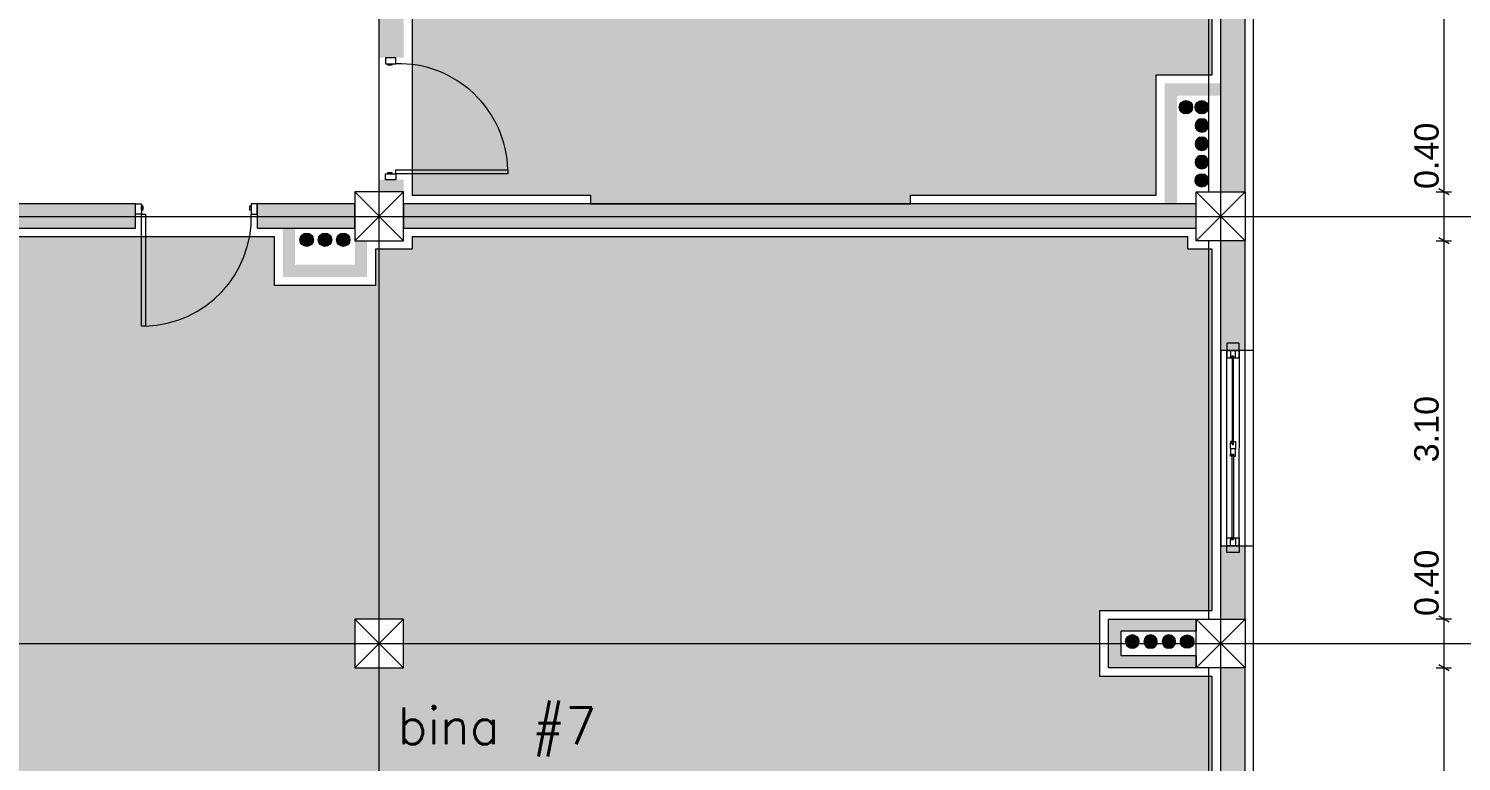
# Model space of a CAD drawing. Header units: millimetres. Extents: x 476244520 to 476657119, y 4620824743 to 4621446928.
# Drawn here: x 476421979 to 476433727, y 4621114408 to 4621120413 of the extents above; entities that cross this region are included whole.
import ezdxf

# ---------------------------------------------------------------- set-up
doc = ezdxf.new("R2010")
doc.units = ezdxf.units.MM
doc.header["$MEASUREMENT"] = 0
for name, color, linetype, lineweight in [('2D Drafting - General_Pen_No__1_Pen_No__7', 7, 'Continuous', 0), ('2D Drafting - General_Pen_No__1_Pen_No__7_Pen_No__7', 7, 'Continuous', 0), ('2D Drafting - General_Pen_No__250_Pen_No__7_Pen_No__250', 7, 'Continuous', 0), ('2D Drafting - General_Pen_No__250_Pen_No__7_Pen_No__7', 7, 'Continuous', 0), ('Annotation - Text_Pen_No__7_Pen_No__142', 142, 'Continuous', 0), ('Doors_Pen_No__7_Pen_No__7_Pen_No__7', 7, 'Continuous', 0), ('G-Anno-Nplt_Pen_No__151', 151, 'Continuous', 0), ('G-Anno-Nplt_Pen_No__4', 7, 'Continuous', 0), ('kar-panjara_Pen_No__7_Pen_No__7_Pen_No__7', 7, 'Continuous', 0), ('New_reg_nak_Pen_No__7', 7, 'Continuous', 0), ('shaxtebi da milebi_Pen_No__1_Pen_No__1_Pen_No__1', 1, 'Continuous', 0), ('shaxtebi da milebi_Pen_No__5_Pen_No__5_Pen_No__5', 5, 'Continuous', 0), ('zoma_Pen_No__142', 142, 'Continuous', 0), ('zoma_Pen_No__5_Pen_No__5', 5, 'Continuous', 0)]:
    doc.layers.add(name, color=color, linetype=linetype, lineweight=lineweight)
doc.layers.add('shaxtebi da milebi_Pen_No__5_Pen_No__250_Pen_No__252', color=7, linetype='Continuous', lineweight=0, true_color=0x666666)
doc.layers.add('shaxtebi da milebi_Pen_No__5_Pen_No__5_Pen_No__252', color=7, linetype='Continuous', lineweight=0, true_color=0x666666)
doc.layers.add('zoma', color=7, linetype='Continuous')
doc.styles.add('GENERATED_STYLE_2', font='arial.ttf')
doc.dimstyles.new('GENERATED_STYLE__1', dxfattribs={"dimtxt": 200, "dimasz": 64.421331, "dimexe": 0.18, "dimexo": 3, "dimgap": 0.09, "dimtad": 1, "dimtih": 1, "dimtoh": 1, "dimlfac": 0.001, "dimzin": 0, "dimdsep": 46, "dimtxsty": 'GENERATED_STYLE_2', "dimblk": 'ARROWHEAD_2', "dimblk1": 'ARROWHEAD_2', "dimblk2": 'ARROWHEAD_2', "dimcen": 0.09, "dimclrd": 142, "dimclre": 142, "dimclrt": 142, "dimadec": 0, "dimazin": 0, "dimtfac": 1, "dimtdec": 4, "dimtmove": 0, "dimatfit": 3, "dimfxl": 1, "dimtolj": 1, "dimtzin": 0, "dimarcsym": 0})
doc.dimstyles.new('GENERATED_STYLE__8', dxfattribs={"dimtxt": 200, "dimasz": 64.421331, "dimexe": 0.18, "dimexo": 3, "dimgap": 0.09, "dimtad": 1, "dimlfac": 0.001, "dimzin": 0, "dimdsep": 46, "dimtxsty": 'GENERATED_STYLE_2', "dimblk": 'ARROWHEAD_2', "dimblk1": 'ARROWHEAD_2', "dimblk2": 'ARROWHEAD_2', "dimcen": 0.09, "dimclrd": 142, "dimclre": 142, "dimclrt": 142, "dimadec": 0, "dimazin": 0, "dimtfac": 1, "dimtdec": 4, "dimtmove": 0, "dimatfit": 3, "dimfxl": 1, "dimtolj": 1, "dimtzin": 0, "dimarcsym": 0})

# ---------------------------------------------------------------- blocks, each defined once
blk = doc.blocks.new('*D302', base_point=(476844527, 4621385791))
at = {"layer": 'zoma_Pen_No__142', "color": 142, "linetype": 'Continuous', "lineweight": 0, "transparency": 16777216}
for p, q in [((476418179, 4621086634), (476418130, 4621086550)), ((476418154, 4621086528), (476418154, 4621086655)), ((476424679, 4621086634), (476424630, 4621086550)), ((476424654, 4621086528), (476424654, 4621086655)), ((476418154, 4621086592), (476424654, 4621086592))]:
    blk.add_line(p, q, dxfattribs=at)
at = {"layer": 'zoma_Pen_No__142', "color": 142, "lineweight": 0, "transparency": 16777216, "char_height": 200, "attachment_point": 7, "style": 'GENERATED_STYLE_2'}
for s, insert in [('\\A1;{\\pql;\\fArial CYR|b0|i0|c204|p34;6.50}', (476421138, 4621086632)), ('\\A1;{\\pql;\\fArial CYR|b0|i0|c204|p34;0.40}', (476424098, 4621086632))]:
    blk.add_mtext(s, dxfattribs=dict(at, insert=insert))
blk = doc.blocks.new('ARROWHEAD_2')
at = {"color": 0, "linetype": 'Continuous', "lineweight": 0}
for p, q in [((0, 0), (-1, 0)), ((-0.38, -0.66), (0.38, 0.66))]:
    blk.add_line(p, q, dxfattribs=at)
blk = doc.blocks.new('*D303', base_point=(476844527, 4621385791))
at = {"layer": 'zoma_Pen_No__142', "color": 142, "linetype": 'Continuous', "lineweight": 0, "transparency": 16777216}
for p, q in [((476424679, 4621086634), (476424630, 4621086550)), ((476424654, 4621086528), (476424654, 4621086655)), ((476425079, 4621086634), (476425030, 4621086550)), ((476425054, 4621086528), (476425054, 4621086655)), ((476424654, 4621086592), (476425054, 4621086592))]:
    blk.add_line(p, q, dxfattribs=at)
blk = doc.blocks.new('*D304', base_point=(476844527, 4621385791))
at = {"layer": 'zoma_Pen_No__142', "color": 142, "linetype": 'Continuous', "lineweight": 0, "transparency": 16777216}
for p, q in [((476425079, 4621086634), (476425030, 4621086550)), ((476425054, 4621086528), (476425054, 4621086655)), ((476431579, 4621086634), (476431530, 4621086550)), ((476431554, 4621086528), (476431554, 4621086655)), ((476425054, 4621086592), (476431554, 4621086592))]:
    blk.add_line(p, q, dxfattribs=at)
at = {"layer": 'zoma_Pen_No__142', "color": 142, "lineweight": 0, "transparency": 16777216, "char_height": 200, "attachment_point": 7, "style": 'GENERATED_STYLE_2'}
for s, insert in [('\\A1;{\\pql;\\fArial CYR|b0|i0|c204|p34;6.50}', (476428038, 4621086632)), ('\\A1;{\\pql;\\fArial CYR|b0|i0|c204|p34;0.40}', (476430998, 4621086632))]:
    blk.add_mtext(s, dxfattribs=dict(at, insert=insert))
blk = doc.blocks.new('*D305', base_point=(476844527, 4621385791))
at = {"layer": 'zoma_Pen_No__142', "color": 142, "linetype": 'Continuous', "lineweight": 0, "transparency": 16777216}
for p, q in [((476431579, 4621086634), (476431530, 4621086550)), ((476431554, 4621086528), (476431554, 4621086655)), ((476431930, 4621086550), (476431979, 4621086634)), ((476431954, 4621086528), (476431954, 4621086655)), ((476431554, 4621086592), (476431954, 4621086592)), ((476431954, 4621086592), (476431996, 4621086592))]:
    blk.add_line(p, q, dxfattribs=at)
blk = doc.blocks.new('*D447', base_point=(476844527, 4621385791))
at = {"layer": 'zoma_Pen_No__142', "color": 142, "linetype": 'Continuous', "lineweight": 0, "transparency": 16777216}
for p, q in [((476433521, 4621125575), (476433648, 4621125575)), ((476433627, 4621125550), (476433542, 4621125599)), ((476433584, 4621125575), (476433584, 4621119075)), ((476433521, 4621119075), (476433648, 4621119075)), ((476433627, 4621119050), (476433542, 4621119099))]:
    blk.add_line(p, q, dxfattribs=at)
at = {"layer": 'zoma_Pen_No__142', "color": 142, "lineweight": 0, "transparency": 16777216, "char_height": 200, "attachment_point": 7, "rotation": 90, "style": 'GENERATED_STYLE_2'}
for s, insert in [('\\A1;{\\pql;\\fArial CYR|b0|i0|c204|p34;6.50}', (476433544, 4621122059)), ('\\A1;{\\pql;\\fArial CYR|b0|i0|c204|p34;0.40}', (476433544, 4621119099))]:
    blk.add_mtext(s, dxfattribs=dict(at, insert=insert))
blk = doc.blocks.new('*D448', base_point=(476844527, 4621385791))
at = {"layer": 'zoma_Pen_No__142', "color": 142, "linetype": 'Continuous', "lineweight": 0, "transparency": 16777216}
for p, q in [((476433521, 4621119075), (476433648, 4621119075)), ((476433627, 4621119050), (476433542, 4621119099)), ((476433584, 4621119075), (476433584, 4621118675)), ((476433521, 4621118675), (476433648, 4621118675)), ((476433627, 4621118650), (476433542, 4621118699))]:
    blk.add_line(p, q, dxfattribs=at)
blk = doc.blocks.new('*D449', base_point=(476844527, 4621385791))
at = {"layer": 'zoma_Pen_No__142', "color": 142, "linetype": 'Continuous', "lineweight": 0, "transparency": 16777216}
for p, q in [((476433521, 4621118675), (476433648, 4621118675)), ((476433627, 4621118650), (476433542, 4621118699)), ((476433584, 4621118675), (476433584, 4621115575)), ((476433521, 4621115575), (476433648, 4621115575)), ((476433627, 4621115550), (476433542, 4621115599))]:
    blk.add_line(p, q, dxfattribs=at)
at = {"layer": 'zoma_Pen_No__142', "color": 142, "lineweight": 0, "transparency": 16777216, "char_height": 200, "attachment_point": 7, "rotation": 90, "style": 'GENERATED_STYLE_2'}
for s, insert in [('\\A1;{\\pql;\\fArial CYR|b0|i0|c204|p34;3.10}', (476433544, 4621116859)), ('\\A1;{\\pql;\\fArial CYR|b0|i0|c204|p34;0.40}', (476433544, 4621115599))]:
    blk.add_mtext(s, dxfattribs=dict(at, insert=insert))
blk = doc.blocks.new('*D450', base_point=(476844527, 4621385791))
at = {"layer": 'zoma_Pen_No__142', "color": 142, "linetype": 'Continuous', "lineweight": 0, "transparency": 16777216}
for p, q in [((476433521, 4621115575), (476433648, 4621115575)), ((476433627, 4621115550), (476433542, 4621115599)), ((476433584, 4621115575), (476433584, 4621115175)), ((476433627, 4621115150), (476433542, 4621115199)), ((476433521, 4621115175), (476433648, 4621115175))]:
    blk.add_line(p, q, dxfattribs=at)
blk = doc.blocks.new('*D451', base_point=(476844527, 4621385791))
at = {"layer": 'zoma_Pen_No__142', "color": 142, "linetype": 'Continuous', "lineweight": 0, "transparency": 16777216}
for p, q in [((476433627, 4621115150), (476433542, 4621115199)), ((476433521, 4621115175), (476433648, 4621115175)), ((476433584, 4621115175), (476433584, 4621108675)), ((476433521, 4621108675), (476433648, 4621108675)), ((476433627, 4621108650), (476433542, 4621108699))]:
    blk.add_line(p, q, dxfattribs=at)
at = {"layer": 'zoma_Pen_No__142', "color": 142, "lineweight": 0, "transparency": 16777216, "char_height": 200, "attachment_point": 7, "rotation": 90, "style": 'GENERATED_STYLE_2'}
for s, insert in [('\\A1;{\\pql;\\fArial CYR|b0|i0|c204|p34;6.50}', (476433544, 4621111659)), ('\\A1;{\\pql;\\fArial CYR|b0|i0|c204|p34;0.40}', (476433544, 4621108699))]:
    blk.add_mtext(s, dxfattribs=dict(at, insert=insert))

msp = doc.modelspace()

# ---------------------------------------------------------------- hatches: boundary and pattern name
at = {"layer": '2D Drafting - General_Pen_No__250_Pen_No__7_Pen_No__7', "linetype": 'Continuous', "lineweight": 0}
for points in [[(476424854.207, 4621125574.633), (476424854.207, 4621120174.633), (476425054.207, 4621120174.633), (476425054.207, 4621125574.633)], [(476431754.207, 4621125574.633), (476431954.207, 4621125574.633), (476431954.207, 4621119074.633), (476431754.207, 4621119074.633)], [(476431294.486, 4621119964.821), (476431294.486, 4621118977.891), (476431394.486, 4621118977.891), (476431394.486, 4621119864.633), (476431754.207, 4621119864.633), (476431754.207, 4621119964.821)], [(476425054.207, 4621119174.633), (476425054.207, 4621119074.633), (476424854.207, 4621119074.633), (476424854.207, 4621119174.633)], [(476422854.207, 4621118977.891), (476418154.207, 4621118977.891), (476418154.207, 4621118777.891), (476422854.207, 4621118777.891)], [(476424654.207, 4621118777.891), (476424654.207, 4621118977.891), (476423854.207, 4621118977.891), (476423854.207, 4621118777.891)], [(476431554.207, 4621118777.891), (476431554.207, 4621118977.891), (476425054.207, 4621118977.891), (476425054.207, 4621118777.891)], [(476424064.019, 4621118377.891), (476424654.207, 4621118377.891), (476424754.136, 4621118377.891), (476424754.136, 4621118674.633), (476424654.207, 4621118674.633), (476424654.207, 4621118477.891), (476424164.207, 4621118477.891), (476424164.207, 4621118777.891), (476424064.019, 4621118777.891)], [(476431754.207, 4621118674.633), (476431754.207, 4621117774.888), (476431954.207, 4621117774.888), (476431954.207, 4621118674.633)], [(476431754.207, 4621116174.886), (476431754.207, 4621115574.633), (476431954.207, 4621115574.633), (476431954.207, 4621116174.886)], [(476430934.207, 4621115574.633), (476431554.207, 4621115574.633), (476431554.207, 4621115474.934), (476430934.207, 4621115474.934), (476430934.207, 4621115274.633), (476431554.207, 4621115274.633), (476431554.207, 4621115174.633), (476430934.207, 4621115174.633), (476430834.019, 4621115174.633), (476430834.019, 4621115574.633)], [(476431754.207, 4621115174.633), (476431954.207, 4621115174.633), (476431954.207, 4621114174.633), (476431754.207, 4621114174.633)]]:
    msp.add_hatch(color=7, dxfattribs=at).paths.add_polyline_path(points)
at = {"layer": 'G-Anno-Nplt_Pen_No__151', "linetype": 'Continuous', "lineweight": 0, "true_color": 0x1f2f3f}
msp.add_hatch(color=169, dxfattribs=at).paths.add_polyline_path([(476425124.207, 4621119047.891), (476426585.533, 4621119047.891), (476426585.533, 4621118977.891), (476429209.947, 4621118977.891), (476429209.947, 4621119047.891), (476431224.486, 4621119047.891), (476431224.486, 4621120034.821), (476431684.207, 4621120034.821), (476431684.207, 4621124604.633), (476428184.026, 4621124604.633), (476428184.026, 4621125704.633), (476425124.207, 4621125704.633), (476425124.207, 4621125504.633), (476425124.207, 4621120418.204)])
h = msp.add_hatch(color=169, dxfattribs=at)
h.paths.add_polyline_path([(476418054.207, 4621115574.633), (476418154.207, 4621115574.633), (476418154.207, 4621115174.633), (476418124.207, 4621115174.633), (476418054.207, 4621115174.633), (476418054.207, 4621114033.845), (476418124.207, 4621114033.845), (476418124.207, 4621108744.633), (476418224.207, 4621108744.633), (476418224.207, 4621108544.633), (476424584.207, 4621108544.633), (476424584.207, 4621108744.633), (476424784.207, 4621108744.633), (476424784.207, 4621110044.633), (476431684.207, 4621110044.633), (476431684.207, 4621115104.633), (476430764.019, 4621115104.633), (476430764.019, 4621115644.633), (476431684.207, 4621115644.633), (476431684.207, 4621118604.633), (476431484.207, 4621118604.633), (476431484.207, 4621118707.891), (476425124.207, 4621118707.891), (476425124.207, 4621118604.633), (476424824.137, 4621118604.633), (476424824.137, 4621118307.89), (476423994.019, 4621118307.89), (476423994.019, 4621118707.891), (476420800.56, 4621118707.891), (476420800.56, 4621118777.891), (476418894.395, 4621118777.891), (476418894.395, 4621118377.891), (476418054.207, 4621118377.891)])
h.paths.add_polyline_path([(476424654.207, 4621115174.633), (476425054.207, 4621115174.633), (476425054.207, 4621115574.633), (476424654.207, 4621115574.633)], flags=0)
at = {"layer": 'shaxtebi da milebi_Pen_No__1_Pen_No__1_Pen_No__1', "linetype": 'Continuous', "lineweight": 0}
for points in [[(476431599.207, 4621119224.633, 1), (476431599.207, 4621119114.633, 1)], [(476424504.207, 4621118682.891, 1), (476424614.207, 4621118682.891, 1)], [(476431424.207, 4621115389.51, 1), (476431534.207, 4621115389.51, 1)]]:
    msp.add_hatch(color=1, dxfattribs=at).paths.add_polyline_path(points)
at = {"layer": 'shaxtebi da milebi_Pen_No__5_Pen_No__5_Pen_No__252', "linetype": 'Continuous', "lineweight": 0, "true_color": 0x666666}
for points in [[(476431469.207, 4621119824.411, -1), (476431469.207, 4621119714.411, -1)], [(476431599.207, 4621119824.411, -1), (476431599.207, 4621119714.411, -1)], [(476431084.207, 4621115389.51, -1), (476430974.207, 4621115389.51, -1)]]:
    msp.add_hatch(color=251, dxfattribs=at).paths.add_polyline_path(points)
at = {"layer": 'shaxtebi da milebi_Pen_No__5_Pen_No__5_Pen_No__5', "linetype": 'Continuous', "lineweight": 0}
for points in [[(476431544.207, 4621119619.633, 1), (476431654.207, 4621119619.633, 1)], [(476431544.207, 4621119469.633, 1), (476431654.207, 4621119469.633, 1)], [(476431544.207, 4621119319.633, 1), (476431654.207, 4621119319.633, 1)], [(476424204.207, 4621118682.891, -1), (476424314.207, 4621118682.891, -1)], [(476424354.207, 4621118682.891, -1), (476424464.207, 4621118682.891, -1)], [(476431124.207, 4621115389.51, 1), (476431234.207, 4621115389.51, 1)], [(476431274.207, 4621115389.51, 1), (476431384.207, 4621115389.51, 1)]]:
    msp.add_hatch(color=5, dxfattribs=at).paths.add_polyline_path(points)

# ---------------------------------------------------------------- linework, layer by layer
at = {"layer": '2D Drafting - General_Pen_No__1_Pen_No__7', "color": 7, "linetype": 'Continuous', "lineweight": 0}
for p, q in [((476425054.207, 4621118674.633), (476424654.207, 4621119074.633)), ((476424654.207, 4621118674.633), (476425054.207, 4621119074.633)), ((476431954.207, 4621118674.633), (476431554.207, 4621119074.633)), ((476431554.207, 4621118674.633), (476431954.207, 4621119074.633)), ((476425054.207, 4621115174.633), (476424654.207, 4621115574.633)), ((476424654.207, 4621115174.633), (476425054.207, 4621115574.633)), ((476431954.207, 4621115174.633), (476431554.207, 4621115574.633)), ((476431554.207, 4621115174.633), (476431954.207, 4621115574.633))]:
    msp.add_line(p, q, dxfattribs=at)
at = {"layer": '2D Drafting - General_Pen_No__1_Pen_No__7', "color": 7, "linetype": 'Continuous', "lineweight": 0, "flags": 128}
for points in [[(476431954.207, 4621119074.633), (476431954.207, 4621125574.633), (476431654.207, 4621125574.633), (476431654.207, 4621119074.633)], [(476424654.207, 4621118674.633), (476425054.207, 4621118674.633), (476425054.207, 4621119074.633), (476424654.207, 4621119074.633)], [(476431954.207, 4621118674.633), (476431554.207, 4621118674.633), (476431554.207, 4621119074.633), (476431954.207, 4621119074.633)], [(476431954.207, 4621115574.633), (476431954.207, 4621118674.633), (476431654.207, 4621118674.633), (476431654.207, 4621115574.633)], [(476424654.207, 4621115174.633), (476425054.207, 4621115174.633), (476425054.207, 4621115574.633), (476424654.207, 4621115574.633)], [(476431954.207, 4621115174.633), (476431554.207, 4621115174.633), (476431554.207, 4621115574.633), (476431954.207, 4621115574.633)], [(476431954.207, 4621108674.633), (476431954.207, 4621115174.633), (476431654.207, 4621115174.633), (476431654.207, 4621108674.633)]]:
    msp.add_lwpolyline(points, close=True, dxfattribs=at)
at = {"layer": '2D Drafting - General_Pen_No__1_Pen_No__7_Pen_No__7', "color": 7, "linetype": 'Continuous', "lineweight": 0}
for centre, start, end in [((476425015.959, 4621119232.355), 1.603806, 91.603806), ((476422911.929, 4621118868.224), 271.603806, 1.603806)]:
    msp.add_arc(centre, 893.239, start, end, dxfattribs=at)
at = {"layer": '2D Drafting - General_Pen_No__250_Pen_No__7_Pen_No__250', "color": 7, "linetype": 'Continuous', "lineweight": 0, "flags": 128}
msp.add_lwpolyline([(476430934.207, 4621115574.633), (476431554.207, 4621115574.633), (476431554.207, 4621115474.934), (476430934.207, 4621115474.934), (476430934.207, 4621115274.633), (476431554.207, 4621115274.633), (476431554.207, 4621115174.633), (476430934.207, 4621115174.633), (476430834.019, 4621115174.633), (476430834.019, 4621115574.633)], close=True, dxfattribs=at)
at = {"layer": '2D Drafting - General_Pen_No__250_Pen_No__7_Pen_No__7', "color": 7, "linetype": 'Continuous', "lineweight": 0, "flags": 128}
for points in [[(476422854.207, 4621118977.891), (476418154.207, 4621118977.891), (476418154.207, 4621118777.891), (476422854.207, 4621118777.891)], [(476424654.207, 4621118777.891), (476424654.207, 4621118977.891), (476423854.207, 4621118977.891), (476423854.207, 4621118777.891)], [(476431554.207, 4621118777.891), (476431554.207, 4621118977.891), (476425054.207, 4621118977.891), (476425054.207, 4621118777.891)]]:
    msp.add_lwpolyline(points, close=True, dxfattribs=at)
at = {"layer": 'Doors_Pen_No__7_Pen_No__7_Pen_No__7', "color": 7, "linetype": 'Continuous', "lineweight": 0, "flags": 128}
for points in [[(476424906.293, 4621120174.633), (476424906.293, 4621120125.244), (476424990.959, 4621120125.244), (476424990.959, 4621120174.633)], [(476424924.293, 4621120114.133), (476424924.293, 4621120125.244), (476424957.626, 4621120125.244), (476424957.626, 4621120114.133)], [(476424906.293, 4621119174.633), (476424906.293, 4621119224.022), (476424990.959, 4621119224.022), (476424990.959, 4621119174.633)], [(476424924.293, 4621119224.022), (476424924.293, 4621119235.133), (476424957.626, 4621119235.133), (476424957.626, 4621119224.022)], [(476424990.959, 4621119224.022), (476424990.959, 4621119257.355), (476425908.848, 4621119257.355), (476425908.848, 4621119224.022)], [(476422854.207, 4621118977.891), (476422903.596, 4621118977.891), (476422903.596, 4621118893.224), (476422854.207, 4621118893.224)], [(476422903.596, 4621118959.891), (476422914.707, 4621118959.891), (476422914.707, 4621118926.557), (476422903.596, 4621118926.557)], [(476423793.707, 4621118959.891), (476423804.818, 4621118959.891), (476423804.818, 4621118926.557), (476423793.707, 4621118926.557)], [(476423854.207, 4621118977.891), (476423804.818, 4621118977.891), (476423804.818, 4621118893.224), (476423854.207, 4621118893.224)], [(476422903.596, 4621118893.224), (476422936.929, 4621118893.224), (476422936.929, 4621117975.335), (476422903.596, 4621117975.335)]]:
    msp.add_lwpolyline(points, close=True, dxfattribs=at)
at = {"layer": 'G-Anno-Nplt_Pen_No__4', "color": 7, "linetype": 'Continuous', "lineweight": 0, "flags": 128}
for points in [[(476425124.207, 4621119047.891), (476426585.533, 4621119047.891), (476426585.533, 4621118977.891), (476429209.947, 4621118977.891), (476429209.947, 4621119047.891), (476431224.486, 4621119047.891), (476431224.486, 4621120034.821), (476431684.207, 4621120034.821), (476431684.207, 4621124604.633), (476428184.026, 4621124604.633), (476428184.026, 4621125704.633), (476425124.207, 4621125704.633), (476425124.207, 4621125504.633), (476425124.207, 4621120418.204)], [(476424654.207, 4621115174.633), (476425054.207, 4621115174.633), (476425054.207, 4621115574.633), (476424654.207, 4621115574.633)]]:
    msp.add_lwpolyline(points, close=True, dxfattribs=at)
msp.add_lwpolyline([(476418224.207, 4621108544.633), (476424584.207, 4621108544.633), (476424584.207, 4621108744.633), (476424784.207, 4621108744.633), (476424784.207, 4621110044.633), (476431684.207, 4621110044.633), (476431684.207, 4621115104.633), (476430764.019, 4621115104.633), (476430764.019, 4621115644.633), (476431684.207, 4621115644.633), (476431684.207, 4621118604.633), (476431484.207, 4621118604.633), (476431484.207, 4621118707.891), (476425124.207, 4621118707.891), (476425124.207, 4621118604.633), (476424824.137, 4621118604.633), (476424824.137, 4621118307.89), (476423994.019, 4621118307.89), (476423994.019, 4621118707.891), (476420800.56, 4621118707.891)], dxfattribs=at)
at = {"layer": 'kar-panjara_Pen_No__7_Pen_No__7_Pen_No__7', "color": 7, "linetype": 'Continuous', "lineweight": 0, "flags": 128}
for points in [[(476431904.255, 4621117715.213), (476431904.255, 4621117835.213), (476431804.255, 4621117835.213), (476431804.255, 4621117715.213)], [(476431804.256, 4621116174.886), (476431804.312, 4621117774.888), (476431904.256, 4621117774.888), (476431904.201, 4621116174.886)], [(476431834.371, 4621117774.888), (476431834.371, 4621117729.888), (476431849.371, 4621117729.888), (476431859.371, 4621117729.888), (476431859.371, 4621117715.213), (476431874.371, 4621117715.213), (476431874.371, 4621117774.888)], [(476431834.371, 4621117715.213), (476431834.371, 4621117729.888), (476431849.371, 4621117729.888), (476431849.371, 4621117715.213)], [(476431849.371, 4621117729.888), (476431849.371, 4621117006.048), (476431859.371, 4621117006.048), (476431859.371, 4621117729.888)], [(476431834.371, 4621116970.316), (476431834.371, 4621117015.316), (476431849.371, 4621117015.316), (476431859.371, 4621117015.316), (476431859.371, 4621117030.316), (476431874.371, 4621117030.316), (476431874.371, 4621116970.316)], [(476431834.371, 4621117030.316), (476431834.371, 4621117015.316), (476431849.371, 4621117015.316), (476431849.371, 4621117030.316)], [(476431834.371, 4621116970.316), (476431834.371, 4621116925.316), (476431849.371, 4621116925.316), (476431859.371, 4621116925.316), (476431859.371, 4621116910.316), (476431874.371, 4621116910.316), (476431874.371, 4621116970.316)], [(476431834.371, 4621116910.316), (476431834.371, 4621116925.316), (476431849.371, 4621116925.316), (476431849.371, 4621116910.316)], [(476431849.371, 4621116225.316), (476431849.371, 4621116925.316), (476431859.371, 4621116925.316), (476431859.371, 4621116225.316)], [(476431904.255, 4621116240.316), (476431904.255, 4621116120.316), (476431804.255, 4621116120.316), (476431804.255, 4621116240.316)], [(476431834.371, 4621116174.886), (476431834.371, 4621116225.316), (476431849.371, 4621116225.316), (476431859.371, 4621116225.316), (476431859.371, 4621116240.316), (476431874.371, 4621116240.316), (476431874.371, 4621116174.886)], [(476431834.371, 4621116240.316), (476431834.371, 4621116225.316), (476431849.371, 4621116225.316), (476431849.371, 4621116240.316)]]:
    msp.add_lwpolyline(points, close=True, dxfattribs=at)
at = {"layer": 'New_reg_nak_Pen_No__7', "color": 7, "linetype": 'Continuous', "lineweight": 0, "flags": 128}
msp.add_lwpolyline([(476430854.207, 4621108274.639), (476430854.206, 4621108204.643), (476432024.268, 4621108204.633), (476432024.107, 4621126044.633), (476431554.206, 4621126044.629), (476431554.207, 4621125974.633)], dxfattribs=at)
msp.add_lwpolyline([(476431754.229, 4621116174.886), (476432024.251, 4621116174.886), (476432024.251, 4621117774.888), (476431754.229, 4621117774.888)], close=True, dxfattribs=at)
at = {"layer": 'shaxtebi da milebi_Pen_No__1_Pen_No__1_Pen_No__1', "color": 1, "linetype": 'Continuous', "lineweight": 0, "flags": 128}
for points in [[(476431599.207, 4621119224.633, -1), (476431599.207, 4621119114.633, -1)], [(476424504.207, 4621118682.891, -1), (476424614.207, 4621118682.891, -1)], [(476431424.207, 4621115389.51, -1), (476431534.207, 4621115389.51, -1)]]:
    msp.add_lwpolyline(points, format="xyb", close=True, dxfattribs=at)
at = {"layer": 'shaxtebi da milebi_Pen_No__5_Pen_No__250_Pen_No__252', "color": 251, "linetype": 'Continuous', "lineweight": 0, "true_color": 0x666666, "flags": 128}
msp.add_lwpolyline([(476431084.207, 4621115389.51, 1), (476430974.207, 4621115389.51, 1)], format="xyb", close=True, dxfattribs=at)
at = {"layer": 'shaxtebi da milebi_Pen_No__5_Pen_No__5_Pen_No__252', "color": 251, "linetype": 'Continuous', "lineweight": 0, "true_color": 0x666666, "flags": 128}
for points in [[(476431469.207, 4621119824.411, -1), (476431469.207, 4621119714.411, -1)], [(476431599.207, 4621119824.411, -1), (476431599.207, 4621119714.411, -1)], [(476431084.207, 4621115389.51, -1), (476430974.207, 4621115389.51, -1)]]:
    msp.add_lwpolyline(points, format="xyb", close=True, dxfattribs=at)
at = {"layer": 'shaxtebi da milebi_Pen_No__5_Pen_No__5_Pen_No__5', "color": 5, "linetype": 'Continuous', "lineweight": 0, "flags": 128}
for points in [[(476431544.207, 4621119619.633, 1), (476431654.207, 4621119619.633, 1)], [(476431544.207, 4621119469.633, 1), (476431654.207, 4621119469.633, 1)], [(476431544.207, 4621119319.633, 1), (476431654.207, 4621119319.633, 1)], [(476424204.207, 4621118682.891, -1), (476424314.207, 4621118682.891, -1)], [(476424354.207, 4621118682.891, -1), (476424464.207, 4621118682.891, -1)], [(476431124.207, 4621115389.51, 1), (476431234.207, 4621115389.51, 1)], [(476431274.207, 4621115389.51, 1), (476431384.207, 4621115389.51, 1)]]:
    msp.add_lwpolyline(points, format="xyb", close=True, dxfattribs=at)
at = {"layer": 'zoma_Pen_No__5_Pen_No__5', "color": 5, "linetype": 'Continuous', "lineweight": 0}
for p, q in [((476424854.207, 4621104765.036), (476424854.207, 4621129475.842)), ((476431754.207, 4621104765.036), (476431754.207, 4621129475.842)), ((476386273.656, 4621118874.633), (476436160.037, 4621118874.633)), ((476386273.656, 4621118874.633), (476436160.037, 4621118874.633)), ((476386273.656, 4621115374.633), (476436160.037, 4621115374.633)), ((476386273.656, 4621115374.633), (476436160.037, 4621115374.633))]:
    msp.add_line(p, q, dxfattribs=at)

# ---------------------------------------------------------------- texts
at = {"layer": 'Annotation - Text_Pen_No__7_Pen_No__142', "color": 142, "linetype": 'Continuous', "lineweight": 0, "insert": (476425820.769, 4621114848.681), "char_height": 300, "attachment_point": 2}
msp.add_mtext('\\A1;{\\pqc;\\Ftxt.shx;bina #\\Ftxt.shx;7}', dxfattribs=at)

# ---------------------------------------------------------------- dimensions: what is measured, and where the dimension line sits
at = {"layer": 'zoma', "color": 142, "linetype": 'Continuous', "lineweight": 0}
for base, p1, p2, picture, middle in [((476433584.416, 4621119074.633), (476431954.207, 4621125574.633), (476431954.207, 4621119074.633), '*D447', (476433444.416, 4621122318.34)), ((476433584.416, 4621118674.633), (476431954.207, 4621119074.633), (476431954.207, 4621118674.633), '*D448', (476433444.416, 4621119358.895)), ((476433584.416, 4621115574.633), (476431954.207, 4621118674.633), (476431954.207, 4621115574.633), '*D449', (476433444.416, 4621117118.34)), ((476433584.416, 4621115174.633), (476431954.207, 4621115574.633), (476431954.207, 4621115174.633), '*D450', (476433444.416, 4621115858.895)), ((476433584.416, 4621108674.633), (476431954.207, 4621115174.633), (476431954.207, 4621108674.633), '*D451', (476433444.416, 4621111918.34))]:
    dim = msp.add_linear_dim(base=base, p1=p1, p2=p2, angle=270, dimstyle='GENERATED_STYLE__8', dxfattribs=at)
    dim.commit()
    dim.dimension.update_dxf_attribs({"geometry": picture, "text_midpoint": middle, "dimtype": 160, "text_rotation": 90})
for base, p1, p2, picture, middle in [((476424654.207, 4621086591.914), (476418154.207, 4621119698.106), (476424654.207, 4621119698.106), '*D302', (476421397.914, 4621086731.914)), ((476425054.207, 4621086591.914), (476424654.207, 4621119698.106), (476425054.207, 4621119698.106), '*D303', (476424357.359, 4621086731.914)), ((476431554.207, 4621086591.914), (476425054.207, 4621119698.106), (476431554.207, 4621119698.106), '*D304', (476428297.914, 4621086731.914)), ((476431954.207, 4621086591.914), (476431554.207, 4621119698.106), (476431954.207, 4621119698.106), '*D305', (476431257.359, 4621086731.914))]:
    dim = msp.add_linear_dim(base=base, p1=p1, p2=p2, dimstyle='GENERATED_STYLE__1', dxfattribs=at)
    dim.commit()
    dim.dimension.update_dxf_attribs({"geometry": picture, "text_midpoint": middle, "dimtype": 160})

doc.saveas('drawing.dxf')
